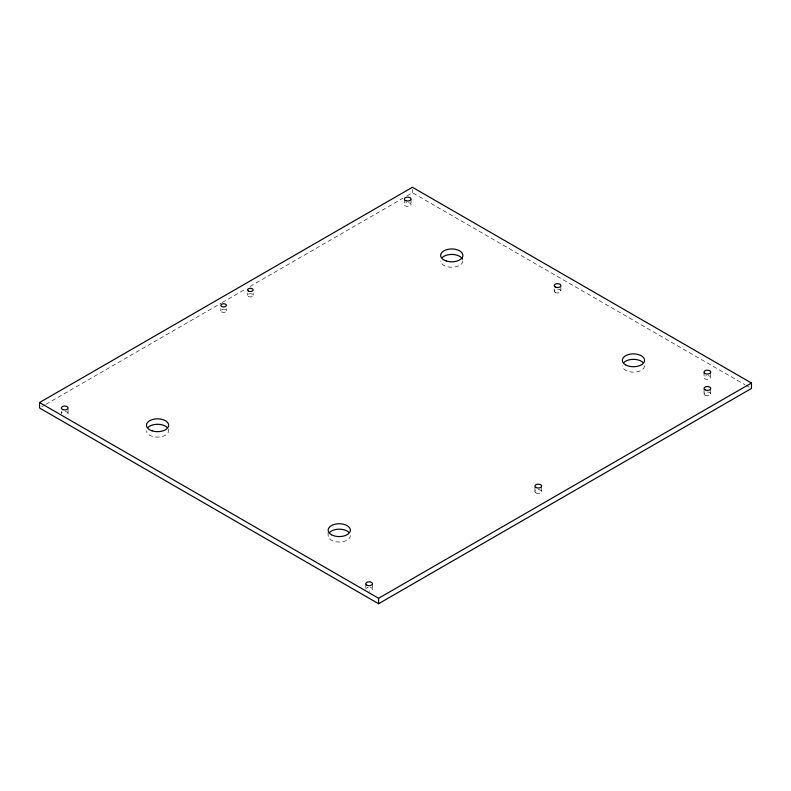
<?xml version="1.0" encoding="UTF-8"?>
<svg xmlns="http://www.w3.org/2000/svg" width="791" height="791" viewBox="0 0 791 791"><rect width="100%" height="100%" fill="white"/><g stroke="black" fill="none" stroke-linecap="round" stroke-linejoin="round"><path stroke-width="0.59" stroke-dasharray="3.96 2.97" d="M41.686 406.752L44.889 404.903M45.957 404.29L221.173 303.131M222.241 302.518L245.744 288.942M250.015 286.48L402.797 198.274M407.068 195.802L412.408 192.717L745.033 384.752M746.101 385.375L749.314 387.224M710.733 372.106L710.733 377.564M710.733 389.548L710.733 393.908M704.059 372.106L704.059 377.564M704.059 389.548L704.059 393.908M560.878 286.688L560.878 291.048M554.204 288.863L554.204 291.048M541.608 487.197L541.608 491.557M534.934 487.197L534.934 491.557M412.408 189.445L412.408 192.717M411.033 199.075L411.033 204.523M404.359 199.075L404.359 204.523M372.482 583.748L372.482 589.196M365.808 583.748L365.808 588.108M328.127 532.333L328.127 535.606A11.123 6.427 0 0 0 339.26 542.033A11.123 6.427 0 0 0 350.383 535.606M253.15 293.174L253.15 295.359M247.583 293.174L247.583 295.359M226.404 308.619L226.404 310.804M220.837 308.619L220.837 310.804M68.056 409.076L68.056 413.436M61.382 411.261L61.382 413.436A3.342 1.928 0 0 1 64.427 411.518A3.342 1.928 0 0 1 68.006 413.1A3.342 1.928 0 0 1 65.584 415.305M408.561 202.664A3.342 1.928 0 0 1 410.43 205.63A3.342 1.928 0 0 1 404.962 205.63A3.342 1.928 0 0 1 406.831 202.664M644.576 365.749A11.123 6.427 0 0 1 633.453 372.175A11.123 6.427 0 0 1 622.329 365.749M708.261 375.695A3.342 1.928 0 0 1 710.13 378.662A3.342 1.928 0 0 1 704.662 378.662A3.342 1.928 0 0 1 706.531 375.695M370.01 587.337A3.342 1.928 0 0 1 372.452 589.453A3.342 1.928 0 0 1 369.15 591.124M365.808 589.196A3.342 1.928 0 0 1 368.28 587.337M462.873 260.842A11.123 6.427 0 0 1 451.74 267.269A11.123 6.427 0 0 1 440.617 260.842M168.285 429.038A11.123 6.427 0 0 1 159.001 437.067A11.123 6.427 0 0 1 146.424 430.7M555.183 292.403A3.342 1.928 0 0 0 560.77 291.543A3.342 1.928 0 0 0 556.686 289.18A3.342 1.928 0 0 0 555.183 292.403M535.912 492.922A3.342 1.928 0 0 0 541.499 492.051A3.342 1.928 0 0 0 537.405 489.688A3.342 1.928 0 0 0 535.912 492.922M705.038 395.273A3.342 1.928 0 0 0 710.625 394.412A3.342 1.928 0 0 0 706.531 392.049A3.342 1.928 0 0 0 705.038 395.273M248.404 296.496A2.778 1.602 0 0 0 253.051 295.775A2.778 1.602 0 0 0 249.649 293.807A2.778 1.602 0 0 0 248.404 296.496M221.658 311.931A2.778 1.602 0 0 0 226.305 311.219A2.778 1.602 0 0 0 222.904 309.251A2.778 1.602 0 0 0 221.658 311.931"/><path stroke-width="1.19" d="M39.55 402.54L412.408 187.269L751.45 383.012L751.45 388.46L378.592 603.731L39.55 407.988L39.55 402.54L378.592 598.283L751.45 383.012M378.592 598.283L378.592 603.731M623.822 362.545A11.123 6.427 0 0 1 643.093 362.545M147.907 427.486A11.123 6.427 0 0 1 167.178 427.486M442.11 257.629A11.123 6.427 0 0 1 453.194 254.475A11.123 6.427 0 0 1 462.488 259.181M329.62 532.392A11.123 6.427 0 0 1 348.89 532.392M366.787 585.113A3.342 1.928 0 0 0 372.373 584.242A3.342 1.928 0 0 0 368.28 581.889A3.342 1.928 0 0 0 366.787 585.113M535.912 487.464A3.342 1.928 0 0 0 541.499 486.603A3.342 1.928 0 0 0 537.405 484.24A3.342 1.928 0 0 0 535.912 487.464M63.053 409.659A3.342 1.928 0 0 0 68.056 407.988A3.342 1.928 0 0 0 63.053 406.317A3.342 1.928 0 0 0 63.053 409.659M705.038 389.825A3.342 1.928 0 0 0 710.625 388.954A3.342 1.928 0 0 0 706.531 386.601A3.342 1.928 0 0 0 705.038 389.825M406.02 200.746A3.342 1.928 0 0 0 411.033 199.075A3.342 1.928 0 0 0 406.02 197.404A3.342 1.928 0 0 0 406.02 200.746M555.183 286.955A3.342 1.928 0 0 0 560.77 286.095A3.342 1.928 0 0 0 556.686 283.732A3.342 1.928 0 0 0 555.183 286.955M625.592 364.849A11.123 6.427 0 0 0 644.2 361.962A11.123 6.427 0 0 0 630.575 354.101A11.123 6.427 0 0 0 625.592 364.849M705.038 373.471A3.342 1.928 0 0 0 710.625 372.61A3.342 1.928 0 0 0 706.531 370.247A3.342 1.928 0 0 0 705.038 373.471M151.981 430.808A11.123 6.427 0 0 0 168.671 425.251A11.123 6.427 0 0 0 151.981 419.685A11.123 6.427 0 0 0 151.981 430.808M446.183 260.951A11.123 6.427 0 0 0 462.873 255.394A11.123 6.427 0 0 0 446.183 249.827A11.123 6.427 0 0 0 446.183 260.951M331.389 534.696A11.123 6.427 0 0 0 349.998 531.819A11.123 6.427 0 0 0 336.373 523.958A11.123 6.427 0 0 0 331.389 534.696M248.404 291.048A2.778 1.602 0 0 0 253.051 290.327A2.778 1.602 0 0 0 249.649 288.359A2.778 1.602 0 0 0 248.404 291.048M221.658 306.483A2.778 1.602 0 0 0 226.305 305.761A2.778 1.602 0 0 0 222.904 303.803A2.778 1.602 0 0 0 221.658 306.483"/></g></svg>
